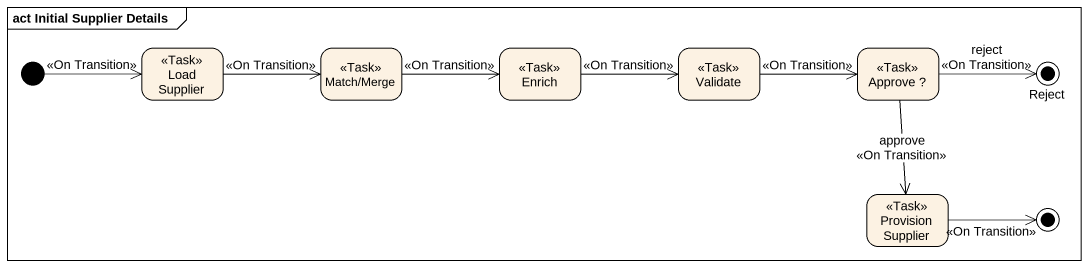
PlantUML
@startuml
mainframe act Initial Supplier Details
hide empty description
state "Load Supplier" as Load_Supplier <<Task>>
state "Match/Merge" as Match_Merge <<Task>>
state Enrich <<Task>>
state Validate <<Task>>
state "Approve ?" as Approve <<Task>>
state Reject <<end>>
state "Provision Supplier" as Provision_Supplier <<Task>>
state final1 <<end>>
[*] -right-> Load_Supplier : <<On Transition>>
Load_Supplier -right-> Match_Merge : <<On Transition>>
Match_Merge -right-> Enrich : <<On Transition>>
Enrich -right-> Validate : <<On Transition>>
Validate -right-> Approve : <<On Transition>>
Approve -right-> Reject : reject\n<<On Transition>>
Approve --> Provision_Supplier : approve\n<<On Transition>>
Provision_Supplier -right-> final1 : <<On Transition>>
@enduml
